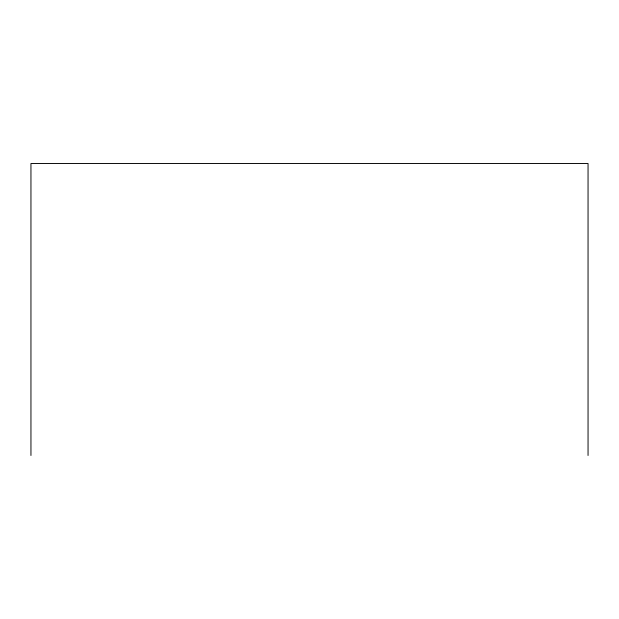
<?xml version="1.0" encoding="UTF-8"?>
<svg xmlns="http://www.w3.org/2000/svg" width="619" height="619" viewBox="0 0 619 619"><rect width="100%" height="100%" fill="white"/><g stroke="black" fill="none" stroke-linecap="round" stroke-linejoin="round"><path stroke-width="0.93" d="M588.05 455.483L588.05 163.517L30.95 163.517L30.95 455.483"/></g></svg>
